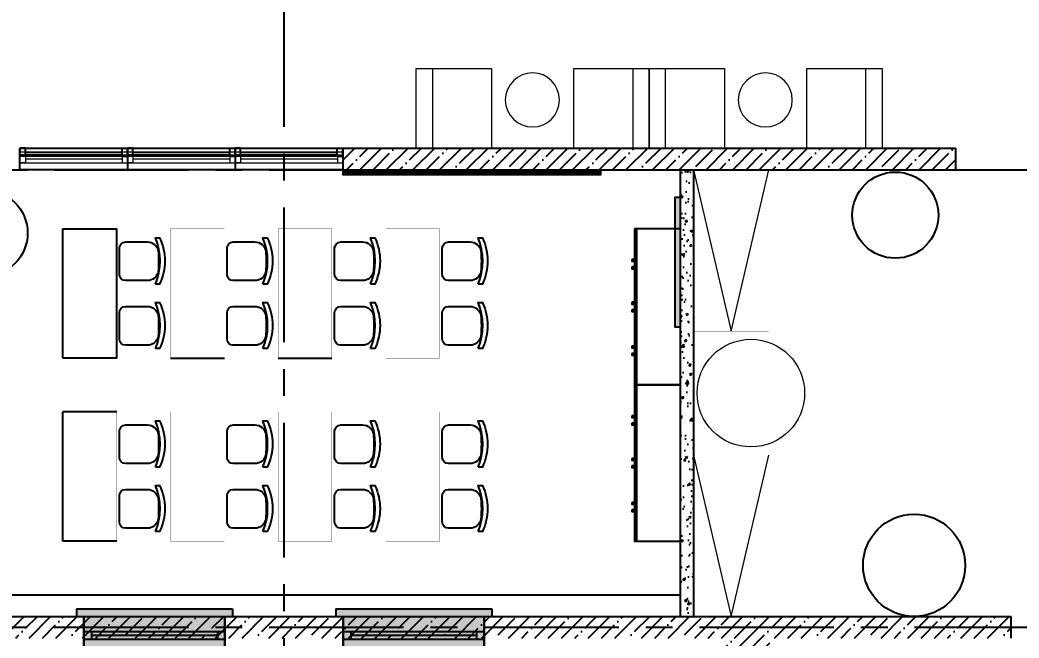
# Model space of a CAD drawing. Header units: millimetres. Extents: x -9318 to 9016603, y 0 to 838141.
# Drawn here: x 86952 to 96239, y 523053 to 528794 of the extents above; entities that cross this region are included whole.
import ezdxf
from ezdxf import colors
from ezdxf.entities.mleader import LeaderData, LeaderLine
from ezdxf.enums import TextEntityAlignment as Align
from ezdxf.math import Vec2, Vec3

# ---------------------------------------------------------------- set-up
doc = ezdxf.new("R2010")
doc.units = ezdxf.units.MM
doc.linetypes.add('CENTER', pattern=[2, 1.25, -0.25, 0.25, -0.25])
doc.layers.add('АР_Номер помещения', color=1, linetype='Continuous', lineweight=25)
doc.layers.add('ТХ_мебель передв', color=250, linetype='Continuous', lineweight=13)
doc.layers.add('ТХ ОБОРУДОВАНИЕ', color=250, linetype='Continuous')
doc.styles.add('ISOCPEUR', font='isocpeur.ttf', dxfattribs={"width": 0.7})

# ---------------------------------------------------------------- blocks, each defined once
blk = doc.blocks.new('*U896')
h = blk.add_hatch(color=8)
h.dxf.hatch_style = 1
h.paths.add_polyline_path([(-1380, -210), (70, -210), (70, -140), (0, -140), (0, 220), (-1310, 220), (-1310, -140), (-1380, -140)])
at = {"color": 8, "lineweight": 30}
for p, q in [((-1310, -140), (-1310, 220)), ((0, -140), (0, 220))]:
    blk.add_line(p, q, dxfattribs=at)
at = {"color": 8}
for p, q in [((0, 220), (-1310, 220)), ((-1310, 70), (0, 70)), ((-1310, 0), (0, 0)), ((-1240, 0), (-1240, 70)), ((-1240, 35), (-70, 35)), ((-70, 0), (-70, 70)), ((-1380, -210), (-1380, -140)), ((-1380, -140), (-1310, -140)), ((0, -140), (70, -140)), ((70, -210), (70, -140)), ((-1380, -210), (70, -210))]:
    blk.add_line(p, q, dxfattribs=at)
blk = doc.blocks.new('*U897')
h = blk.add_hatch(color=8)
h.dxf.hatch_style = 1
h.paths.add_polyline_path([(-1380, -210), (70, -210), (70, -140), (0, -140), (0, 220), (-1310, 220), (-1310, -140), (-1380, -140)])
at = {"color": 8, "lineweight": 30}
for p, q in [((-1310, -140), (-1310, 220)), ((0, -140), (0, 220))]:
    blk.add_line(p, q, dxfattribs=at)
at = {"color": 8}
for p, q in [((0, 220), (-1310, 220)), ((-1310, 70), (0, 70)), ((-1310, 0), (0, 0)), ((-1240, 0), (-1240, 70)), ((-1240, 35), (-70, 35)), ((-70, 0), (-70, 70)), ((-1380, -210), (-1380, -140)), ((-1380, -140), (-1310, -140)), ((0, -140), (70, -140)), ((70, -210), (70, -140)), ((-1380, -210), (70, -210))]:
    blk.add_line(p, q, dxfattribs=at)
blk = doc.blocks.new('*U1121')
at = {"layer": 'АР_Номер помещения', "color": 8}
blk.add_circle((-19358.3, -2000.3), 400, dxfattribs=at)
at = {"color": 8, "style": 'ISOCPEUR', "width": 0.7, "flags": 1}
blk.add_attdef('КАТЕГОРИЯ', (-499.2, -2092.2), '', height=250, dxfattribs=at)
at = {"layer": 'АР_Номер помещения', "color": 8, "style": 'ISOCPEUR', "width": 0.7}
blk.add_attdef('НОМЕР_ПОМЕЩЕНИЯ', text='', height=300, dxfattribs=at).set_placement((-19358.3, -2000.3), align=Align.MIDDLE_CENTER)
blk = doc.blocks.new('_DotSmall')
at = {"color": 8, "linetype": 'ByBlock', "const_width": 0.5}
blk.add_lwpolyline([(-0.0625, 0, 1), (0.0625, 0, 1)], format="xyb", close=True, dxfattribs=at)
blk = doc.blocks.new('*U686')
at = {"color": 8, "linetype": 'ByBlock'}
for p, q in [((0, 0), (0, -74)), ((50, 0), (0, 0)), ((0, -74), (0, 0)), ((1000, 0), (0, 0)), ((50, -74), (0, -74)), ((0, -74), (1000, -74)), ((50, 0), (50, -74)), ((950, 0), (50, 0)), ((50, -37), (950, -37)), ((50, -74), (950, -74)), ((950, 0), (1000, 0)), ((950, 0), (950, -74)), ((950, -74), (1000, -74)), ((1000, 0), (1000, -74)), ((1000, -74), (1000, 0))]:
    blk.add_line(p, q, dxfattribs=at)
blk = doc.blocks.new('*U680')
at = {"color": 8, "linetype": 'ByBlock'}
for p, q in [((0, 0), (0, -74)), ((50, 0), (0, 0)), ((0, -74), (0, 0)), ((1000, 0), (0, 0)), ((50, -74), (0, -74)), ((0, -74), (1000, -74)), ((50, 0), (50, -74)), ((950, 0), (50, 0)), ((50, -37), (950, -37)), ((50, -74), (950, -74)), ((950, 0), (1000, 0)), ((950, 0), (950, -74)), ((950, -74), (1000, -74)), ((1000, 0), (1000, -74)), ((1000, -74), (1000, 0))]:
    blk.add_line(p, q, dxfattribs=at)
blk = doc.blocks.new('*U681')
at = {"color": 8, "linetype": 'ByBlock'}
for p, q in [((0, 0), (0, -74)), ((50, 0), (0, 0)), ((0, -74), (0, 0)), ((1000, 0), (0, 0)), ((50, -74), (0, -74)), ((0, -74), (1000, -74)), ((50, 0), (50, -74)), ((950, 0), (50, 0)), ((50, -37), (950, -37)), ((50, -74), (950, -74)), ((950, 0), (1000, 0)), ((950, 0), (950, -74)), ((950, -74), (1000, -74)), ((1000, 0), (1000, -74)), ((1000, -74), (1000, 0))]:
    blk.add_line(p, q, dxfattribs=at)
blk = doc.blocks.new('витраж класс')
at = {"layer": 'ТХ ОБОРУДОВАНИЕ', "color": 8, "linetype": 'Continuous', "lineweight": 15}
for p, q in [((971278.9, -132904.2), (970278.9, -132904.2)), ((970278.9, -132930.2), (970278.9, -132904.2)), ((970278.9, -132930.2), (970278.9, -133004.2)), ((970328.9, -132930.2), (970278.9, -132930.2)), ((970278.9, -133004.2), (970278.9, -132930.2)), ((970328.9, -132930.2), (970328.9, -133004.2)), ((971228.9, -132930.2), (970328.9, -132930.2)), ((970328.9, -132967.2), (971228.9, -132967.2)), ((971228.9, -132930.2), (971278.9, -132930.2)), ((971228.9, -132930.2), (971228.9, -133004.2)), ((971278.9, -132930.2), (971278.9, -132904.2)), ((971278.9, -132930.2), (971278.9, -133004.2)), ((971278.9, -133004.2), (971278.9, -132930.2)), ((970328.9, -133004.2), (970278.9, -133004.2)), ((970278.9, -133004.2), (971278.9, -133004.2)), ((970328.9, -133004.2), (971228.9, -133004.2)), ((971228.9, -133004.2), (971278.9, -133004.2))]:
    blk.add_line(p, q, dxfattribs=at)
blk = doc.blocks.new('У018')
at = {"layer": 'ТХ_мебель передв', "color": 8, "ltscale": 100, "const_width": 2}
blk.add_lwpolyline([(94750.1, 82280.2), (95250.1, 82280.2), (95250.1, 81080.2), (94750.1, 81080.2)], close=True, dxfattribs=at)
blk = doc.blocks.new('Стул парты')
at = {"color": 8}
for points in [[(-95.3, -360, -0.36493), (-180, -259.4), (-180, -58.2, -0.414078), (-121.8, 0), (121.8, 0, -0.414078), (180, -58.2), (180, -259.4, -0.36493), (95.3, -360, -0.041656)], [(-211.8, -333.5, 0.203875), (217.1, -333.5), (217.1, -373.5, -0.227009), (-211.8, -373.5)]]:
    blk.add_lwpolyline(points, format="xyb", close=True, dxfattribs=at)
blk = doc.blocks.new('тумба под доской')
at = {"color": 8}
for points in [[(-1450.6, -426.2), (0, -426.2), (0, 0), (-1450.6, 0)], [(-1164.7, -452.7), (-1148.9, -452.7), (-1148.9, -426.2), (-1164.7, -426.2)], [(-1095.9, -452.7), (-1080, -452.7), (-1080, -426.2), (-1095.9, -426.2)], [(-767.7, -452.7), (-751.8, -452.7), (-751.8, -426.2), (-767.7, -426.2)], [(-698.8, -452.7), (-683, -452.7), (-683, -426.2), (-698.8, -426.2)], [(-360, -452.7), (-344.1, -452.7), (-344.1, -426.2), (-360, -426.2)], [(-291.2, -452.7), (-275.3, -452.7), (-275.3, -426.2), (-291.2, -426.2)]]:
    blk.add_lwpolyline(points, close=True, dxfattribs=at)
blk.add_lwpolyline([(-1450.6, -410.3), (0, -410.3)], dxfattribs=at)
blk = doc.blocks.new('A$C3da1b1ea')
at = {"color": 8, "lineweight": 0}
blk.add_lwpolyline([(0, 0), (50, 0), (50, -1200), (0, -1200), (0, 0)], dxfattribs=at)
blk = doc.blocks.new('У014')
at = {"layer": 'ТХ_мебель передв', "color": 8}
blk.add_circle((-169652.2, 43208.2, -0.6), 500, dxfattribs=at)
blk = doc.blocks.new('У016')
at = {"layer": 'ТХ_мебель передв', "color": 8, "lineweight": 0, "ltscale": 100, "transparency": 33554687}
for p, q in [((-49562.5, 37416.5), (-49212.5, 35916.5)), ((-49212.5, 35916.5), (-48862.5, 37416.5))]:
    blk.add_line(p, q, dxfattribs=at)
at = {"layer": 'ТХ_мебель передв', "color": 8, "lineweight": 0, "ltscale": 100, "transparency": 33554687, "const_width": 1}
blk.add_lwpolyline([(-49562.5, 37416.5), (-49562.5, 35916.5), (-48862.5, 35916.5), (-48862.5, 37416.5)], close=True, dxfattribs=at)
blk = doc.blocks.new('У103')
at = {"layer": 'ТХ_мебель передв', "color": 8, "lineweight": 0, "ltscale": 100, "transparency": 33554687}
for points in [[(358270.3, -106820.3), (358312.7, -107069), (358370.9, -107317.7), (358445, -107561.1), (358540.2, -107793.9), (358656.6, -108021.5), (358783.6, -108243.7), (358931.8, -108450.1), (359090.5, -108645.9), (359265.2, -108831.1), (359455.7, -109000.4), (359656.7, -109159.2), (359868.4, -109296.8), (360053.6, -109444.9), (360228.2, -109603.7), (360392.3, -109783.6), (360535.2, -109974.1), (360662.2, -110175.2), (360768, -110386.9), (360858, -110609.1), (360926.7, -110836.7), (360974.4, -111069.5), (361016.7, -111143.6), (361069.6, -111212.4), (361138.4, -111265.3), (361217.8, -111302.3), (361302.5, -111318.2), (361387.1, -111318.2), (361471.8, -111302.3), (361551.2, -111265.3), (361620, -111212.4), (361672.9, -111143.6), (361715.2, -111069.5), (361736.4, -110984.8), (361741.7, -110900.2), (361725.8, -110815.5), (361683.5, -110577.4), (361625.2, -110349.8), (361551.2, -110122.3), (361455.9, -109900), (361344.8, -109693.6), (361217.8, -109487.3), (361069.6, -109296.8), (360910.9, -109122.2), (360741.5, -108952.8), (360556.3, -108804.7), (360360.5, -108667.1), (360175.3, -108571.8), (360006, -108455.4), (359842, -108328.4), (359693.8, -108185.5), (359556.2, -108032.1), (359434.5, -107868), (359328.7, -107688.1), (359233.4, -107508.2), (359159.3, -107312.4), (359101.1, -107116.6), (359058.8, -106915.5), (359032.3, -106709.2), (359011.2, -106629.8), (358968.8, -106555.7), (358910.6, -106492.2), (358841.8, -106444.6), (358767.7, -106412.8), (358683.1, -106396.9), (358598.4, -106396.9), (358519, -106418.1), (358445, -106460.4), (358381.5, -106513.4), (358328.5, -106576.9), (358291.5, -106656.2), (358270.3, -106735.6)], [(358646, -106957.9), (358688.4, -107190.7), (358751.9, -107423.5), (358831.2, -107651.1), (358931.8, -107868), (359048.2, -108074.4), (359180.5, -108270.2), (359334, -108455.4), (359498, -108630), (359677.9, -108788.8), (359868.4, -108926.4), (360074.8, -109053.4), (360265.3, -109185.7), (360445.2, -109339.1), (360609.2, -109503.1), (360762.7, -109683.1), (360895, -109873.6), (361011.4, -110074.7), (361112, -110286.3), (361196.6, -110503.3), (361254.8, -110730.8), (361276, -110757.3), (361307.7, -110767.9), (361339.5, -110762.6), (361366, -110741.4), (361371.2, -110704.4), (361302.5, -110471.5), (361212.5, -110249.3), (361106.7, -110027), (360985, -109820.6), (360847.4, -109619.6), (360693.9, -109434.4), (360524.6, -109259.7), (360339.4, -109095.7), (360148.9, -108947.5), (359947.8, -108831.1), (359757.3, -108698.8), (359582.7, -108550.7), (359418.6, -108386.6), (359270.5, -108206.7), (359143.5, -108016.2), (359027, -107815.1), (358931.8, -107603.4), (358852.4, -107386.5), (358794.2, -107164.2), (358757.2, -106931.4), (358736, -106910.2), (358709.5, -106899.7), (358677.8, -106904.9), (358656.6, -106926.1)]]:
    blk.add_lwpolyline(points, close=True, dxfattribs=at)
for points in [[(358926.5, -108450.1), (359556.2, -108026.8)], [(360424, -109825.9), (361122.5, -109360.3)]]:
    blk.add_lwpolyline(points, dxfattribs=at)
blk = doc.blocks.new('У017')
at = {"layer": 'ТХ_мебель передв', "color": 8}
blk.add_lwpolyline([(252941.7, -218301.8), (253681.7, -218301.8), (253681.7, -219001.8), (252941.7, -219001.8)], close=True, dxfattribs=at)
blk.add_lwpolyline([(252941.7, -219001.8), (252941.7, -218851.8), (253681.7, -218851.8), (253681.7, -219001.8)], dxfattribs=at)
blk = doc.blocks.new('Стол низкий')
at = {"layer": 'ТХ_мебель передв', "color": 8}
blk.add_open_spline([(184399.6, -228430.1, 0), (184399.6, -228567.7, 0), (184288.4, -228678.8, 0), (184150.8, -228678.8, 0), (184013.3, -228678.8, 0), (183896.8, -228567.7, 0), (183896.8, -228430.1, 0), (183896.8, -228287.3, 0), (184013.3, -228176.1, 0), (184150.8, -228176.1, 0), (184288.4, -228176.1, 0), (184399.6, -228287.3, 0), (184399.6, -228430.1, 0)], degree=3, knots=[0, 0, 0, 0, 1, 1, 1, 2, 2, 2, 3, 3, 3, 4, 4, 4, 4], dxfattribs=at)

msp = doc.modelspace()

# ---------------------------------------------------------------- hatches: boundary and pattern name
at = {"ltscale": 100}
h = msp.add_hatch(dxfattribs=at)
h.set_pattern_fill('ANSI35', color=256, scale=700)
h.set_pattern_definition([(45, (-887650.71, 625962.85), (-123.743687, 123.743687), []), (45, (-887526.97, 625962.85), (-123.743687, 123.743687), [218.75, -43.75, 0, -43.75])])
h.paths.add_polyline_path([(95649.1, 527602.96), (89952.1, 527604.29), (89952.1, 527404.29), (95649.1, 527402.96)])
h = msp.add_hatch(dxfattribs=at)
h.set_pattern_fill('AR-CONC', color=256, scale=30)
h.set_pattern_definition([(50, (-131178.52, 456407.27), (215.17805, -18.82564), [22.5, -247.5]), (355, (-131178.52, 456407.27), (-41.6254, 225.65764), [18, -198]), (100.45144, (-131160.59, 456405.7), (173.55265, 206.832), [19.12206, -210.34263]), (46.1842, (-131178.52, 456467.27), (320.1724, -49.65578), [33.75, -371.25]), (96.63564, (-131151.84, 456463.14), (280.3986, 292.2356), [28.6831, -315.51413]), (351.18416, (-131178.52, 456467.27), (280.3986, 292.2356), [27, -297]), (21, (-131148.52, 456452.27), (179.07212, -120.78567), [22.5, -247.5]), (326, (-131148.52, 456452.27), (72.9946, 217.54501), [18, -198]), (71.45144, (-131133.6, 456442.2), (252.06671, 96.75935), [19.12206, -210.34263]), (37.5, (-131178.52, 456407.274), (3.647957, 99.868156), [0, -195.6, 0, -201, 0, -198.75]), (7.5, (-131178.52, 456407.27), (78.92086, 118.323514), [0, -114.6, 0, -191.1, 0, -75.75]), (327.5, (-131245.42, 456407.274), (160.14673, -6.766462), [0, -75, 0, -234, 0, -310.5]), (317.5, (-131275.42, 456407.27), (174.95585, 30.031495), [0, -97.5, 0, -155.4, 0, -220.5])])
h.paths.add_polyline_path([(93092.15, 527402.96), (93092.09, 523252.96), (93212.09, 523252.96), (93212.15, 527402.96)])
h = msp.add_hatch(color=256)
h.dxf.hatch_style = 1
h.paths.add_polyline_path([(93092.1, 525944.11), (93039.16, 525944.11), (93039.16, 527144.11), (93092.1, 527144.11)])
h = msp.add_hatch(dxfattribs=at)
h.set_pattern_fill('ANSI35', color=256, scale=700)
h.set_pattern_definition([(45, (-887755.71, 621612.85), (-123.743687, 123.743687), []), (45, (-887631.97, 621612.85), (-123.743687, 123.743687), [218.75, -43.75, 0, -43.75])])
h.paths.add_polyline_path([(96165.11, 523252.96), (84952.1, 523252.97), (84952.1, 523052.94), (93519.48, 523052.95), (93519.48, 522652.96), (93921.66, 522652.96), (93921.66, 523052.95), (96165.11, 523052.96)])

# ---------------------------------------------------------------- linework, layer by layer
at = {"linetype": 'CENTER', "ltscale": 1000}
for p, q in [((89407.1, 509801.69), (89407.1, 544109.16)), ((51268.34, 527402.96), (134865.51, 527402.96)), ((51268.34, 523152.96), (134865.51, 523152.96))]:
    msp.add_line(p, q, dxfattribs=at)
at = {"ltscale": 100}
for p, q in [((89952.1, 527602.96), (95649.1, 527602.96)), ((89952.1, 527602.96), (89952.1, 527402.96)), ((95649.1, 527602.96), (95649.1, 527402.96)), ((89952.1, 527402.96), (95649.1, 527402.96)), ((84952.1, 523452.98), (93092.1, 523452.96)), ((84952.1, 523252.96), (96165.11, 523252.96)), ((96165.11, 523052.96), (96165.11, 523252.96))]:
    msp.add_line(p, q, dxfattribs=at)
for p, q in [((87351.94, 526852.93), (87851.94, 526852.93)), ((87351.94, 525652.93), (87351.94, 526852.93)), ((87851.94, 525652.93), (87851.94, 526852.93)), ((87851.94, 525652.93), (87351.94, 525652.93)), ((88351.94, 525652.93), (88851.94, 525652.93)), ((89351.94, 525652.93), (89851.94, 525652.93)), ((87851.94, 525152.93), (87351.94, 525152.93)), ((87351.94, 523952.93), (87351.94, 525152.93)), ((87851.94, 523952.93), (87351.94, 523952.93))]:
    msp.add_line(p, q)
for points in [[(89952.1, 527402.95), (86952.1, 527402.95), (86952.1, 527528.95)], [(87952.1, 527528.95), (87952.1, 527402.95)], [(88952.1, 527528.95), (88952.1, 527402.95)], [(93092.1, 523252.96), (93092.1, 527402.96)], [(93212.1, 527402.96), (93212.1, 523252.96)]]:
    msp.add_lwpolyline(points, dxfattribs=at)
msp.add_lwpolyline([(92352.1, 527377.91, 50, 50, 0), (89952.1, 527377.91, 0, 0, 0)], format="xyseb")
msp.add_lwpolyline([(93092.1, 527144.11), (93039.16, 527144.11), (93039.16, 525944.11), (93092.1, 525944.11)], close=True)
at = {"ltscale": 0.1}
for centre, radius in [((95089.2, 526980.98), 400), ((95263.8, 523727.96), 475)]:
    msp.add_circle(centre, radius, dxfattribs=at)

# ---------------------------------------------------------------- block references
for name, p, rotation in [('У017', (309637.41, 781284.67), 270), ('У017', (-126201.22, 274661.24), 90), ('У017', (311802.41, 781284.67), 270), ('У017', (-124036.22, 274661.24), 90), ('У018', (182602.01, 607933.12), 180), ('У018', (183602.01, 607933.12), 180), ('У018', (184602.01, 607933.12), 180), ('У018', (185602.01, 607933.12), 180), ('тумба под доской', (93092.11, 525403.54), 270), ('Стул парты', (87876.94, 526552.93), 89.99999999999999), ('Стул парты', (88876.94, 526552.93), 89.99999999999999), ('Стул парты', (89876.94, 526552.93), 89.99999999999999), ('Стул парты', (90876.94, 526552.93), 89.99999999999999), ('Стул парты', (87876.94, 525952.93), 89.99999999999999), ('Стул парты', (88876.94, 525952.93), 89.99999999999999), ('Стул парты', (89876.94, 525952.93), 89.99999999999999), ('Стул парты', (90876.94, 525952.93), 89.99999999999999), ('тумба под доской', (93092.11, 523952.92), 270), ('У018', (182602.01, 606233.12), 180), ('У018', (183602.01, 606233.12), 180), ('У018', (184602.01, 606233.12), 180), ('У018', (185602.01, 606233.12), 180), ('Стул парты', (87876.94, 524852.93), 89.99999999999999), ('Стул парты', (88876.94, 524852.93), 89.99999999999999), ('Стул парты', (89876.94, 524852.93), 89.99999999999999), ('Стул парты', (90876.94, 524852.93), 89.99999999999999), ('Стул парты', (87876.94, 524252.93), 89.99999999999999), ('Стул парты', (88876.94, 524252.93), 89.99999999999999), ('Стул парты', (89876.94, 524252.93), 89.99999999999999), ('Стул парты', (90876.94, 524252.93), 89.99999999999999), ('У103', (-194807.74, 285429.5), 55.66226956755767)]:
    msp.add_blockref(name, p, dxfattribs=dict(rotation=rotation))
for name, p in [('Стол низкий', (-92433.12, 756479.09, 0)), ('Стол низкий', (-90268.11, 756479.09, 0)), ('витраж класс', (-883326.76, 660471.44)), ('витраж класс', (-883326.76, 660471.4)), ('витраж класс', (-882326.76, 660471.44)), ('витраж класс', (-882326.76, 660471.4)), ('витраж класс', (-881326.76, 660471.45)), ('витраж класс', (-881326.76, 660471.4)), ('У016', (142774.6, 489986.45)), ('У014', (263398.38, 482119.6, 0.56)), ('У016', (142774.6, 487336.41))]:
    msp.add_blockref(name, p)
at = {"ltscale": 100, "xscale": -1, "rotation": 180.0001519656341}
for name, p in [('*U686', (86952.1, 527528.95)), ('*U680', (87952.1, 527528.95)), ('*U681', (88952.1, 527528.95))]:
    msp.add_blockref(name, p, dxfattribs=at)
at = {"lineweight": 0, "rotation": 90}
for p in [(89952.1, 527352.91), (91152.1, 527352.91)]:
    msp.add_blockref('A$C3da1b1ea', p, dxfattribs=at)
ref = msp.add_blockref('*U1121', (105981.11, 528814.92))
ref.add_attrib('НОМЕР_ПОМЕЩЕНИЯ', '421', dxfattribs={"layer": 'АР_Номер помещения', "color": 8, "height": 300, "style": 'ISOCPEUR', "width": 0.7}).set_placement((86622.84, 526814.59), align=Align.MIDDLE_CENTER)
at = {"xscale": -1, "rotation": 180}
for name, p in [('*U896', (88857.1, 523112.96)), ('*U897', (91267.1, 523112.96))]:
    msp.add_blockref(name, p, dxfattribs=at)

# ---------------------------------------------------------------- leaders
ml = msp.add_multileader_mtext('Standard')
ml.set_content('+13,200', color=8, style='ISOCPEUR')
ml.set_leader_properties(color=8, linetype='Continuous', lineweight=-1)
ml.set_arrow_properties(name='DOTSMALL')
ml.build(insert=Vec2(0, 0))
ml.multileader.update_dxf_attribs({"has_text_frame": 1, "text_left_attachment_type": 4, "text_right_attachment_type": 4, "dogleg_length": 100, "arrow_head_size": 180})
ctx = ml.context
ctx.base_point, ctx.char_height, ctx.arrow_head_size, ctx.landing_gap_size, ctx.plane_origin = Vec3(93068.63, 826103.47), 250, 180, 50, Vec3(90907.41, 825512.23)
ctx.left_attachment, ctx.right_attachment = 4, 4
notes = []
notes.append((ctx, [(0, (0, 0, 0), (0, 0), (1, 0), 1, [])]))
ctx.mtext.insert, ctx.mtext.width, ctx.mtext.line_spacing_style, ctx.mtext.flow_direction = Vec3(93118.63, 826436.81), 852.697, 2, 5
ml = msp.add_multileader_mtext('Standard')
ml.set_content('+11,550', color=8, style='ISOCPEUR')
ml.set_leader_properties(color=8, linetype='Continuous', lineweight=-1)
ml.set_arrow_properties(name='DOTSMALL')
ml.build(insert=Vec2(0, 0))
ml.multileader.update_dxf_attribs({"has_text_frame": 1, "text_left_attachment_type": 4, "text_right_attachment_type": 4, "dogleg_length": 100, "arrow_head_size": 180})
ctx = ml.context
ctx.base_point, ctx.char_height, ctx.arrow_head_size, ctx.landing_gap_size, ctx.plane_origin = Vec3(88068.63, 825358.47), 250, 180, 50, Vec3(85907.41, 824767.23)
ctx.left_attachment, ctx.right_attachment = 4, 4
notes.append((ctx, [(0, (0, 0, 0), (0, 0), (1, 0), 1, [])]))
ctx.mtext.insert, ctx.mtext.width, ctx.mtext.line_spacing_style, ctx.mtext.flow_direction = Vec3(88118.63, 825691.81), 852.697, 2, 5
ml = msp.add_multileader_mtext('Standard')
ml.set_content('+13,700', color=8, style='ISOCPEUR')
ml.set_leader_properties(color=8, linetype='Continuous', lineweight=-1)
ml.set_arrow_properties(name='DOTSMALL')
ml.build(insert=Vec2(0, 0))
ml.multileader.update_dxf_attribs({"has_text_frame": 1, "text_left_attachment_type": 4, "text_right_attachment_type": 4, "dogleg_length": 100, "arrow_head_size": 180})
ctx = ml.context
ctx.base_point, ctx.char_height, ctx.arrow_head_size, ctx.landing_gap_size, ctx.plane_origin = Vec3(118053.07, 658154.33), 250, 180, 50, Vec3(117803.7, 657493.51)
ctx.left_attachment, ctx.right_attachment = 4, 4
notes.append((ctx, [(0, (0, 0, 0), (0, 0), (1, 0), 1, [])]))
ctx.mtext.insert, ctx.mtext.width, ctx.mtext.line_spacing_style, ctx.mtext.flow_direction = Vec3(118103.07, 658487.66), 852.697, 2, 5
ml = msp.add_multileader_mtext('Standard')
ml.set_content('+15,850', color=8, style='ISOCPEUR')
ml.set_leader_properties(color=8, linetype='Continuous', lineweight=-1)
ml.set_arrow_properties(name='DOTSMALL')
ml.build(insert=Vec2(0, 0))
ml.multileader.update_dxf_attribs({"has_text_frame": 1, "text_left_attachment_type": 4, "text_right_attachment_type": 4, "dogleg_length": 100, "arrow_head_size": 180})
ctx = ml.context
ctx.base_point, ctx.char_height, ctx.arrow_head_size, ctx.landing_gap_size, ctx.plane_origin = Vec3(116043.29, 652621.27), 250, 180, 50, Vec3(116522.41, 649668.82)
ctx.left_attachment, ctx.right_attachment = 4, 4
notes.append((ctx, [(0, (0, 0, 0), (0, 0), (1, 0), 1, [])]))
ctx.mtext.insert, ctx.mtext.width, ctx.mtext.line_spacing_style, ctx.mtext.flow_direction = Vec3(116093.29, 652954.61), 852.697, 2, 5
ml = msp.add_multileader_mtext('Standard')
ml.set_content('+9,800', color=8, style='ISOCPEUR')
ml.set_leader_properties(color=8, linetype='Continuous', lineweight=-1)
ml.set_arrow_properties(name='DOTSMALL')
ml.build(insert=Vec2(0, 0))
ml.multileader.update_dxf_attribs({"has_text_frame": 1, "text_left_attachment_type": 4, "text_right_attachment_type": 4, "dogleg_length": 100, "arrow_head_size": 180})
ctx = ml.context
ctx.base_point, ctx.char_height, ctx.arrow_head_size, ctx.landing_gap_size, ctx.plane_origin = Vec3(118053.07, 538154.33), 250, 180, 50, Vec3(117803.7, 537493.51)
ctx.left_attachment, ctx.right_attachment = 4, 4
notes.append((ctx, [(0, (0, 0, 0), (0, 0), (1, 0), 1, [])]))
ctx.mtext.insert, ctx.mtext.width, ctx.mtext.line_spacing_style, ctx.mtext.flow_direction = Vec3(118103.07, 538487.66), 852.697, 2, 5
ml = msp.add_multileader_mtext('Standard')
ml.set_content('+11,750', color=8, style='ISOCPEUR')
ml.set_leader_properties(color=8, linetype='Continuous', lineweight=-1)
ml.set_arrow_properties(name='DOTSMALL')
ml.build(insert=Vec2(0, 0))
ml.multileader.update_dxf_attribs({"has_text_frame": 1, "text_left_attachment_type": 4, "text_right_attachment_type": 4, "dogleg_length": 100, "arrow_head_size": 180})
ctx = ml.context
ctx.base_point, ctx.char_height, ctx.arrow_head_size, ctx.landing_gap_size, ctx.plane_origin = Vec3(116043.29, 532621.27), 250, 180, 50, Vec3(116522.41, 529668.82)
ctx.left_attachment, ctx.right_attachment = 4, 4
notes.append((ctx, [(0, (0, 0, 0), (0, 0), (1, 0), 1, [])]))
ctx.mtext.insert, ctx.mtext.width, ctx.mtext.line_spacing_style, ctx.mtext.flow_direction = Vec3(116093.29, 532954.61), 852.697, 2, 5
for ctx, leaders in notes:
    for number, flags, end, landing, length, lines in leaders:
        leader = LeaderData()
        leader.index, (leader.has_last_leader_line, leader.has_dogleg_vector, leader.attachment_direction) = number, flags
        leader.last_leader_point, leader.dogleg_vector, leader.dogleg_length = Vec3(end), Vec3(landing), length
        for number, points, colour, breaks in lines:
            line = LeaderLine()
            line.index, line.vertices, line.color, line.breaks = number, Vec3.list(points), colors.encode_raw_color(colour), breaks
            leader.lines.append(line)
        ctx.leaders.append(leader)

doc.saveas('drawing.dxf')
